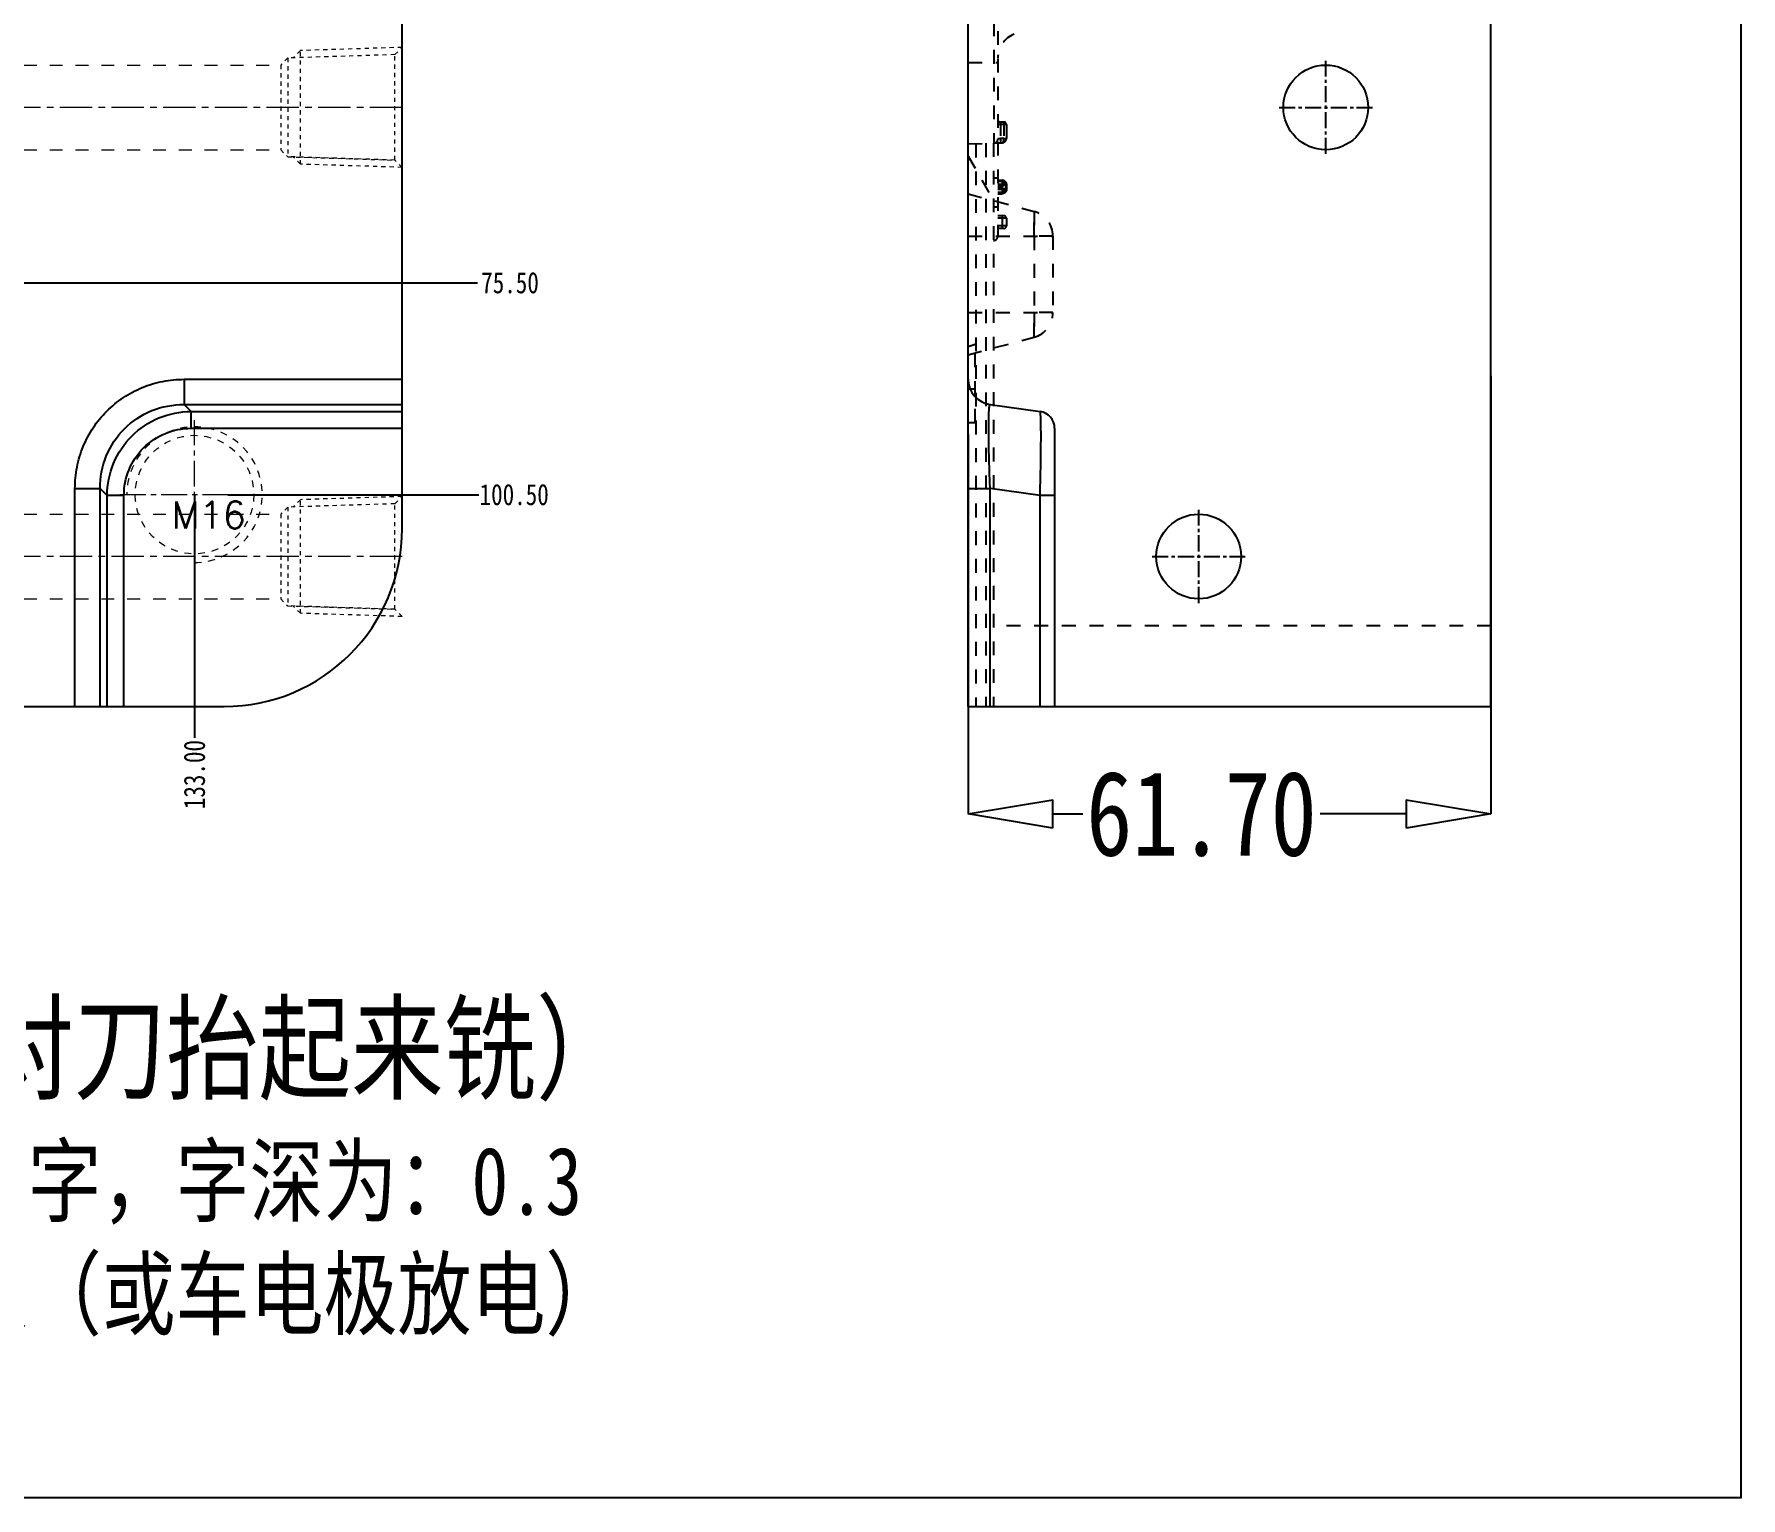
# Model space of a CAD drawing. Header units: millimetres. Extents: x 564 to 2602, y -1989 to 1042.
# Drawn here: x 941.9 to 1143.3, y -959.2 to -786.5 of the extents above; entities that cross this region are included whole.
import ezdxf

# ---------------------------------------------------------------- set-up
doc = ezdxf.new("R2010")
doc.units = ezdxf.units.MM
doc.header["$LTSCALE"] = 16.335
doc.header["$PDMODE"] = 3
doc.header["$PDSIZE"] = 0.3125
doc.linetypes.add('CENTER', pattern=[0.6, 0.375, -0.075, 0.075, -0.075])
doc.linetypes.add('HIDDEN', pattern=[0.2, 0.1, -0.1])
doc.layers.get('0').update_dxf_attribs({"linetype": 'CONTINUOUS'})
doc.layers.get('Defpoints').update_dxf_attribs({"linetype": 'CONTINUOUS'})
for name, color, linetype, lineweight in [('cool', 153, 'HIDDEN', 9), ('dim', 82, 'CONTINUOUS', 9), ('screw', 33, 'CONTINUOUS', 13)]:
    doc.layers.add(name, color=color, linetype=linetype, lineweight=lineweight)
doc.layers.add('DEFAULT_2', color=8, linetype='HIDDEN')
doc.styles.get("Standard").update_dxf_attribs({"font": 'txt', "width": 0.8})
doc.styles.add('TXT', font='txt.shx', dxfattribs={"bigfont": 'gbcbig.shx'})
doc.dimstyles.get("Standard").update_dxf_attribs({"dimtxt": 0.15625, "dimasz": 0.1875, "dimexe": 0.125, "dimexo": 0.0625, "dimtad": 0, "dimtih": 1, "dimtoh": 1, "dimdsep": 46, "dimtxsty": 'Standard', "dimcen": 0.09, "dimadec": 0, "dimazin": 0, "dimtp": 0.01, "dimtm": 0.01, "dimtfac": 1, "dimtofl": 0, "dimtmove": 0, "dimatfit": 3, "dimfxl": 0, "dimtolj": 1, "dimarcsym": 0})
doc.dimstyles.new('STANDARD$0', dxfattribs={"dimscale": 2, "dimtxt": 3, "dimasz": 3, "dimexe": 1.25, "dimexo": 0.625, "dimgap": 0.5, "dimtad": 0, "dimdsep": 46, "dimlunit": 6, "dimtxsty": 'Standard', "dimblk": 'CLOSEDBLANK', "dimcen": 0, "dimclrt": 2, "dimazin": 2, "dimtfac": 2, "dimtmove": 1, "dimatfit": 3, "dimfxl": 0, "dimtolj": 1, "dimtzin": 0, "dimarcsym": 0})

# ---------------------------------------------------------------- blocks, each defined once
blk = doc.blocks.new('cool_jt_f12')
at = {"layer": 'cool', "ltscale": 0.3}
for p, q in [((0, 7.0785), (0.856, 6.2225)), ((0, 7.0785), (12, 6.7035)), ((0.856, 6.2225), (0.856, -6.2225)), ((13.5, 5.827375), (0.856, 6.2225)), ((0.856, 6.2225), (13.5, 5.827375)), ((12, 6.7035), (12.856, 5.8475)), ((12, 6.7035), (12, -6.7035)), ((14.327375, 5), (13.5, 5.827375)), ((13.5, -5.827375), (13.5, 5.827375)), ((14.327375, -5), (14.327375, 5)), ((0.856, -6.2225), (13.5, -5.827375)), ((12, -6.7035), (12.856, -5.8475)), ((13.5, -5.827375), (14.327375, -5)), ((0.856, -6.2225), (0, -7.0785)), ((0, -7.0785), (12, -6.7035))]:
    blk.add_line(p, q, dxfattribs=at)
blk = doc.blocks.new('_ClosedBlank')
at = {"color": 0, "linetype": 'ByBlock', "lineweight": -2}
for p, q in [((-1, 0.167), (0, 0)), ((-1, 0.167), (-1, -0.167)), ((0, 0), (-1, -0.167))]:
    blk.add_line(p, q, dxfattribs=at)
blk = doc.blocks.new('*D158')
at = {"color": 6, "linetype": 'Continuous', "lineweight": -2}
for p, q in [((1113.83, -826.8), (1113.83, -878.49)), ((1052.13, -833.68), (1052.13, -878.49)), ((1062.13, -878.49), (1065.66, -878.49)), ((1103.83, -878.49), (1093.66, -878.49))]:
    blk.add_line(p, q, dxfattribs=at)
at = {"layer": 'Defpoints', "color": 0}
for p in [(1113.83, -826.8), (1052.13, -833.68), (1052.13, -878.49)]:
    blk.add_point(p, dxfattribs=at)
at = {"color": 6, "lineweight": -2, "xscale": 10, "yscale": 10, "zscale": 10, "rotation": 180}
blk.add_blockref('_ClosedBlank', (1052.13, -878.49), dxfattribs=at)
at = {"color": 6, "lineweight": -2, "xscale": 10, "yscale": 10, "zscale": 10}
blk.add_blockref('_ClosedBlank', (1113.83, -878.49), dxfattribs=at)
at = {"color": 4, "insert": (1079.66, -878.49), "char_height": 10, "attachment_point": 5}
blk.add_mtext('\\A1;61.70', dxfattribs=at)
blk = doc.blocks.new('*D181')
at = {"layer": 'Defpoints', "color": 0}
for p in [(827.81, -740.31), (862.21, -815.81), (994.22, -815.81)]:
    blk.add_point(p, dxfattribs=at)
at = {"layer": 'dim', "color": 6, "linetype": 'Continuous', "lineweight": -2}
blk.add_line((862.21, -815.81), (994.22, -815.81), dxfattribs=at)
at = {"layer": 'dim', "color": 4, "insert": (998.05, -815.81), "char_height": 2.5, "attachment_point": 5}
blk.add_mtext('\\A1;75.50', dxfattribs=at)
blk = doc.blocks.new('screw_m16_g')
at = {"layer": 'screw', "color": 1, "linetype": 'CENTER', "ltscale": 0.497582}
for p, q in [((0, -8.8), (0, 8.8)), ((-8.8, 0), (8.8, 0))]:
    blk.add_line(p, q, dxfattribs=at)
at = {"layer": 'screw', "color": 33, "linetype": 'HIDDEN', "ltscale": 0.497582}
blk.add_circle((0, 0), 7, dxfattribs=at)
at = {"layer": 'screw', "color": 92, "linetype": 'HIDDEN', "ltscale": 0.497582}
blk.add_arc((0, 0), 8, 270, 180, dxfattribs=at)
at = {"layer": 'screw', "color": 6, "style": 'TXT'}
blk.add_text('M16', height=3.2, dxfattribs=at).set_placement((-2.72, -4))
blk = doc.blocks.new('*D191')
at = {"layer": 'Defpoints', "color": 0}
for p in [(827.81, -740.31), (964.75, -840.81), (994.38, -840.81)]:
    blk.add_point(p, dxfattribs=at)
at = {"layer": 'dim', "color": 6, "linetype": 'Continuous', "lineweight": -2}
blk.add_line((964.75, -840.81), (994.38, -840.81), dxfattribs=at)
at = {"layer": 'dim', "color": 4, "insert": (998.54, -840.81), "char_height": 2.5, "attachment_point": 5}
blk.add_mtext('\\A1;100.50', dxfattribs=at)
blk = doc.blocks.new('*D208')
at = {"layer": 'Defpoints', "color": 0}
for p in [(827.81, -740.31), (960.81, -840.81), (960.81, -869.5)]:
    blk.add_point(p, dxfattribs=at)
at = {"layer": 'dim', "color": 6, "linetype": 'Continuous', "lineweight": -2}
blk.add_line((960.81, -840.81), (960.81, -869.5), dxfattribs=at)
at = {"layer": 'dim', "color": 4, "insert": (960.81, -873.84), "char_height": 2.5, "attachment_point": 5, "rotation": 90}
blk.add_mtext('\\A1;133.00', dxfattribs=at)

msp = doc.modelspace()

# ---------------------------------------------------------------- linework, layer by layer
at = {"color": 7, "linetype": 'Continuous'}
for p, q in [((1052.131, -865.805), (1052.131, -614.805)), ((1113.831, -865.805), (1113.831, -614.805)), ((985.308, -844.805), (985.308, -635.805)), ((959.573, -827.197), (985.308, -827.197)), ((959.573, -827.197), (959.573, -830.168)), ((959.573, -830.168), (985.308, -830.168)), ((960.402, -830.997), (959.573, -830.168)), ((960.402, -830.997), (985.308, -830.997)), ((960.402, -832.977), (960.402, -830.997)), ((1054.713, -830.168), (1060.609, -830.997)), ((960.402, -832.977), (985.308, -832.977)), ((1062.331, -832.977), (1062.331, -865.805)), ((946.7, -840.071), (949.671, -840.071)), ((946.7, -865.805), (946.7, -840.071)), ((950.499, -840.9), (949.671, -840.071)), ((949.671, -865.805), (949.671, -840.071)), ((952.48, -840.9), (950.499, -840.9)), ((950.499, -865.805), (950.499, -840.9)), ((952.48, -865.805), (952.48, -840.9)), ((1052.131, -840.071), (1054.713, -840.071)), ((1060.609, -840.9), (1054.713, -840.071)), ((1054.713, -865.805), (1054.713, -840.071)), ((1062.331, -840.9), (1060.609, -840.9)), ((1060.609, -865.805), (1060.609, -840.9)), ((859.921, -865.805), (964.308, -865.805)), ((1052.131, -865.805), (1113.831, -865.805))]:
    msp.add_line(p, q, dxfattribs=at)
at = {"color": 1, "linetype": 'CENTER', "ltscale": 0.310989}
for p, q in [((1094.331, -800.605), (1094.331, -789.605)), ((1088.831, -795.105), (1099.831, -795.105)), ((1079.331, -853.605), (1079.331, -842.605)), ((1073.831, -848.105), (1084.831, -848.105))]:
    msp.add_line(p, q, dxfattribs=at)
msp.add_lwpolyline([(597.996, -547.614), (1143.323, -547.614), (1143.323, -959.192), (597.996, -959.192)], close=True)
for centre in [(1094.331, -795.105), (1079.331, -848.105)]:
    msp.add_circle(centre, 5)
at = {"color": 7, "linetype": 'Continuous'}
for centre, radius, start, end in [((1055.131, -827.197), 3, 180, 262), ((1060.331, -832.977), 2, 0, 82), ((964.308, -844.805), 21, 270, 0)]:
    msp.add_arc(centre, radius, start, end, dxfattribs=at)
for points, knots in [([(946.7, -840.071), (946.7, -839.229), (946.863, -837.54), (947.593, -835.106), (948.786, -832.86), (950.397, -830.893), (952.364, -829.283), (954.609, -828.09), (957.043, -827.361), (958.731, -827.198), (959.573, -827.197)], [0, 0, 0, 0, 0.1249997, 0.2500328, 0.3750316, 0.5000448, 0.6250421, 0.7500036, 0.8750011, 1, 1, 1, 1]), ([(949.671, -840.071), (949.663, -838.779), (950.154, -836.163), (952.349, -832.846), (955.666, -830.651), (958.282, -830.161), (959.573, -830.168)], [0, 0, 0, 0, 0.2500104, 0.5000454, 0.7500261, 1, 1, 1, 1]), ([(950.499, -840.9), (950.504, -839.612), (951.021, -837.011), (953.222, -833.72), (956.514, -831.518), (959.115, -831.002), (960.402, -830.997)], [0, 0, 0, 0, 0.2500243, 0.5000394, 0.7500009, 1, 1, 1, 1]), ([(1054.713, -840.071), (1054.687, -839.425), (1054.641, -838.156), (1054.588, -836.313), (1054.555, -834.613), (1054.544, -833.318), (1054.547, -832.405), (1054.555, -831.828), (1054.568, -831.334), (1054.587, -830.923), (1054.607, -830.607), (1054.638, -830.368), (1054.658, -830.246), (1054.695, -830.166), (1054.713, -830.168)], [0, 0, 0, 0, 0.1953802, 0.383644, 0.5572433, 0.709203, 0.775078, 0.8332997, 0.8833263, 0.9247088, 0.9571159, 0.980347, 0.9943801, 1, 1, 1, 1]), ([(1060.609, -840.9), (1060.627, -840.256), (1060.658, -838.994), (1060.693, -837.161), (1060.712, -835.712), (1060.719, -834.641), (1060.721, -833.924), (1060.72, -833.273), (1060.714, -832.697), (1060.706, -832.199), (1060.694, -831.785), (1060.679, -831.459), (1060.663, -831.242), (1060.648, -831.116), (1060.636, -831.054), (1060.627, -831.018), (1060.615, -830.998), (1060.609, -830.997)], [0, 0, 0, 0, 0.1947556, 0.3820779, 0.5546957, 0.6334219, 0.706027, 0.7718244, 0.8301662, 0.8805147, 0.9224049, 0.9554696, 0.979438, 0.987957, 0.9941684, 0.9981095, 1, 1, 1, 1]), ([(952.48, -840.9), (952.48, -839.868), (952.885, -837.782), (954.644, -835.141), (957.285, -833.382), (959.37, -832.978), (960.402, -832.977)], [0, 0, 0, 0, 0.2500568, 0.5000397, 0.7499686, 1, 1, 1, 1])]:
    msp.add_open_spline(points, degree=3, knots=knots, dxfattribs=at)
at = {"layer": 'cool', "ltscale": 0.932966}
for p, q in [((684.638, -790.105), (970.978, -790.105)), ((684.638, -800.105), (970.978, -800.105)), ((684.638, -843.105), (970.978, -843.105)), ((684.638, -853.105), (970.978, -853.105))]:
    msp.add_line(p, q, dxfattribs=at)
at = {"layer": 'cool', "color": 1, "linetype": 'CENTER', "ltscale": 0.621977}
for p, q in [((985.308, -795.105), (670.308, -795.105)), ((985.308, -848.105), (670.308, -848.105))]:
    msp.add_line(p, q, dxfattribs=at)
at = {"layer": 'DEFAULT_2', "color": 8, "linetype": 'HIDDEN'}
for p, q in [((1055.631, -665.214), (1055.631, -810.305)), ((1055.148, -778.532), (1055.148, -799.312)), ((1052.131, -789.794), (1055.631, -789.794)), ((1056.636, -797.134), (1055.631, -797.134)), ((1056.335, -796.833), (1055.932, -796.833)), ((1055.932, -796.833), (1055.932, -798.784)), ((1056.335, -796.833), (1056.335, -798.77)), ((1056.636, -797.134), (1056.636, -798.777)), ((1052.131, -799.417), (1056.154, -799.277)), ((1053.044, -799.385), (1053.044, -865.805)), ((1054.218, -799.344), (1054.218, -865.805)), ((1055.131, -799.312), (1055.131, -865.805)), ((1055.631, -798.812), (1055.932, -798.784)), ((1055.631, -798.812), (1055.932, -798.784)), ((1055.932, -798.784), (1055.631, -798.812)), ((1055.932, -798.784), (1055.631, -798.812)), ((1056.335, -798.77), (1055.932, -798.784)), ((1055.932, -798.784), (1055.95, -799.284)), ((1052.131, -800.872), (1055.102, -806.102)), ((1055.631, -803.442), (1055.131, -803.442)), ((1055.631, -803.71), (1056.134, -803.71)), ((1056.134, -803.751), (1055.631, -803.751)), ((1056.134, -803.71), (1056.134, -805.289)), ((1052.131, -805.305), (1059.907, -807.389)), ((1056.134, -803.861), (1055.631, -803.861)), ((1056.134, -804.203), (1055.631, -804.203)), ((1056.134, -804.384), (1055.631, -804.384)), ((1056.134, -804.615), (1055.631, -804.615)), ((1056.134, -804.796), (1055.631, -804.796)), ((1056.134, -805.138), (1055.631, -805.138)), ((1056.134, -805.248), (1055.631, -805.248)), ((1055.631, -805.289), (1056.134, -805.289)), ((1056.335, -804.035), (1056.335, -804.21)), ((1056.335, -804.79), (1056.335, -804.964)), ((1056.636, -804.186), (1056.636, -804.813)), ((1055.631, -806.888), (1055.131, -806.888)), ((1056.335, -807.893), (1055.631, -807.893)), ((1056.636, -808.195), (1055.631, -808.195)), ((1056.636, -809.1), (1055.631, -809.1)), ((1056.335, -809.401), (1055.631, -809.401)), ((1056.134, -807.893), (1056.134, -809.401)), ((1056.636, -808.195), (1056.636, -809.1)), ((1052.131, -810.305), (1062.131, -810.305)), ((1059.907, -810.305), (1059.907, -819.305)), ((1062.131, -810.287), (1062.131, -819.324)), ((1052.131, -819.305), (1062.131, -819.305)), ((1052.131, -824.305), (1059.907, -822.222)), ((1052.931, -832.305), (1052.931, -823.052)), ((1052.131, -828.305), (1052.931, -828.305)), ((1052.131, -832.305), (1052.931, -832.305)), ((1113.831, -856.305), (1055.131, -856.305))]:
    msp.add_line(p, q, dxfattribs=at)
for centre, radius, start, end in [((1058.647, -789.28), 3.017, 110.92483, 180), ((1055.932, -796.531), 0.302, 180, 270), ((1056.335, -797.134), 0.302, 0, 90), ((1055.131, -798.812), 0.5, 270, 0), ((1056.136, -798.777), 0.5, 271.1995, 0), ((1059.131, -810.287), 3, 0, 75), ((1056.335, -808.195), 0.302, 0, 90), ((1056.335, -809.1), 0.302, 270, 0), ((1055.131, -810.305), 0.5, 270, 0), ((1059.131, -819.324), 3, 285, 0), ((1018.01, -720.972), 107.888, 288.43697, 288.8854)]:
    msp.add_arc(centre, radius, start, end, dxfattribs=at)
for points, knots in [([(1056.154, -799.277), (1056.219, -799.274), (1056.297, -799.135), (1056.33, -798.962), (1056.337, -798.836), (1056.335, -798.77)], [0, 0, 0, 0, 0.3489377, 0.6481321, 1, 1, 1, 1]), ([(1056.264, -799.183), (1056.259, -799.192), (1056.242, -799.222), (1056.218, -799.25), (1056.197, -799.263)], [0, 0, 0, 0, 0.2920373, 1, 1, 1, 1]), ([(1056.335, -798.77), (1056.373, -798.77), (1056.429, -798.771), (1056.5, -798.772), (1056.546, -798.773), (1056.581, -798.775), (1056.611, -798.774), (1056.624, -798.779), (1056.636, -798.775), (1056.636, -798.777)], [0, 0, 0, 0, 0.382091, 0.5555492, 0.7070572, 0.8313816, 0.9236051, 0.9805097, 1, 1, 1, 1]), ([(1056.636, -804.186), (1056.636, -804.123), (1056.608, -803.995), (1056.459, -803.785), (1056.259, -803.71), (1056.134, -803.71)], [0, 0, 0, 0, 0.2500587, 0.5011054, 1, 1, 1, 1]), ([(1056.636, -804.186), (1056.636, -804.129), (1056.608, -804.011), (1056.455, -803.816), (1056.259, -803.751), (1056.134, -803.751)], [0, 0, 0, 0, 0.2350922, 0.4803894, 1, 1, 1, 1]), ([(1056.134, -803.751), (1056.259, -803.751), (1056.455, -803.816), (1056.608, -804.011), (1056.636, -804.129), (1056.636, -804.186)], [0, 0, 0, 0, 0.5193341, 0.7647789, 1, 1, 1, 1]), ([(1056.134, -803.861), (1056.184, -803.861), (1056.285, -803.892), (1056.335, -803.99), (1056.335, -804.035)], [0, 0, 0, 0, 0.5249209, 1, 1, 1, 1]), ([(1056.134, -804.203), (1056.259, -804.203), (1056.455, -804.269), (1056.608, -804.464), (1056.636, -804.582), (1056.636, -804.639)], [0, 0, 0, 0, 0.5193341, 0.7647789, 1, 1, 1, 1]), ([(1056.335, -804.21), (1056.335, -804.255), (1056.285, -804.353), (1056.184, -804.384), (1056.134, -804.384)], [0, 0, 0, 0, 0.4742623, 1, 1, 1, 1]), ([(1056.134, -804.384), (1056.15, -804.384), (1056.215, -804.377), (1056.277, -804.34), (1056.304, -804.301)], [0, 0, 0, 0, 0.2617108, 1, 1, 1, 1]), ([(1056.636, -804.36), (1056.636, -804.417), (1056.608, -804.535), (1056.455, -804.73), (1056.259, -804.796), (1056.134, -804.796)], [0, 0, 0, 0, 0.2350922, 0.4803894, 1, 1, 1, 1]), ([(1056.134, -804.615), (1056.184, -804.615), (1056.285, -804.646), (1056.335, -804.744), (1056.335, -804.79)], [0, 0, 0, 0, 0.5249205, 1, 1, 1, 1]), ([(1056.636, -804.813), (1056.636, -804.876), (1056.608, -805.004), (1056.459, -805.214), (1056.259, -805.289), (1056.134, -805.289)], [0, 0, 0, 0, 0.2500587, 0.5011054, 1, 1, 1, 1]), ([(1056.134, -805.248), (1056.259, -805.248), (1056.455, -805.183), (1056.608, -804.988), (1056.636, -804.87), (1056.636, -804.813)], [0, 0, 0, 0, 0.5193341, 0.7647789, 1, 1, 1, 1]), ([(1056.335, -804.964), (1056.335, -805.009), (1056.285, -805.107), (1056.184, -805.138), (1056.134, -805.138)], [0, 0, 0, 0, 0.4742623, 1, 1, 1, 1]), ([(1056.134, -805.138), (1056.184, -805.138), (1056.285, -805.107), (1056.335, -805.009), (1056.335, -804.964)], [0, 0, 0, 0, 0.5249209, 1, 1, 1, 1]), ([(1056.599, -804.977), (1056.587, -805.003), (1056.524, -805.107), (1056.417, -805.181), (1056.332, -805.213)], [0, 0, 0, 0, 0.2422797, 1, 1, 1, 1]), ([(1056.335, -804.035), (1056.373, -804.035), (1056.447, -804.043), (1056.558, -804.075), (1056.636, -804.14), (1056.636, -804.186)], [0, 0, 0, 0, 0.3237903, 0.6125634, 1, 1, 1, 1]), ([(1056.335, -804.21), (1056.373, -804.21), (1056.447, -804.217), (1056.558, -804.249), (1056.636, -804.314), (1056.636, -804.36)], [0, 0, 0, 0, 0.3237902, 0.6125633, 1, 1, 1, 1]), ([(1056.636, -804.639), (1056.636, -804.685), (1056.558, -804.75), (1056.447, -804.782), (1056.373, -804.79), (1056.335, -804.79)], [0, 0, 0, 0, 0.3869349, 0.6759438, 1, 1, 1, 1]), ([(1056.335, -804.964), (1056.373, -804.964), (1056.447, -804.956), (1056.558, -804.925), (1056.636, -804.859), (1056.636, -804.813)], [0, 0, 0, 0, 0.3237903, 0.6125634, 1, 1, 1, 1]), ([(1056.593, -804.716), (1056.6, -804.711), (1056.621, -804.69), (1056.636, -804.66), (1056.636, -804.639)], [0, 0, 0, 0, 0.287698, 1, 1, 1, 1]), ([(1059.907, -810.305), (1059.907, -809.933), (1059.908, -809.393), (1059.909, -808.706), (1059.909, -808.27), (1059.91, -807.953), (1059.911, -807.743), (1059.912, -807.619), (1059.911, -807.528), (1059.911, -807.446), (1059.907, -807.426), (1059.909, -807.385), (1059.907, -807.389)], [0, 0, 0, 0, 0.3826265, 0.5554218, 0.706883, 0.8311545, 0.881484, 0.9234013, 0.9565639, 0.9806273, 0.9952299, 1, 1, 1, 1]), ([(1059.907, -810.305), (1059.907, -809.933), (1059.908, -809.393), (1059.909, -808.706), (1059.909, -808.27), (1059.91, -807.953), (1059.911, -807.743), (1059.912, -807.619), (1059.911, -807.528), (1059.911, -807.446), (1059.907, -807.426), (1059.909, -807.385), (1059.907, -807.389)], [0, 0, 0, 0, 0.3826265, 0.5554218, 0.706883, 0.8311545, 0.881484, 0.9234013, 0.9565639, 0.9806273, 0.9952299, 1, 1, 1, 1]), ([(1059.907, -807.389), (1059.911, -807.674), (1059.907, -808.274), (1059.915, -809.246), (1059.908, -809.933), (1059.907, -810.305)], [0, 0, 0, 0, 0.2930214, 0.6173999, 1, 1, 1, 1]), ([(1062.131, -810.305), (1062.127, -810.305), (1062.114, -810.301), (1062.084, -810.297), (1062.035, -810.29), (1061.93, -810.284), (1061.753, -810.285), (1061.362, -810.289), (1060.738, -810.28), (1060.204, -810.305), (1059.907, -810.305)], [0, 0, 0, 0, 0.004686, 0.0184021, 0.0409215, 0.0720941, 0.1597935, 0.279187, 0.5998369, 1, 1, 1, 1]), ([(1059.907, -819.305), (1059.907, -819.677), (1059.908, -820.217), (1059.909, -820.905), (1059.909, -821.34), (1059.91, -821.658), (1059.911, -821.867), (1059.912, -821.991), (1059.911, -822.082), (1059.911, -822.164), (1059.907, -822.185), (1059.909, -822.226), (1059.907, -822.222)], [0, 0, 0, 0, 0.3826265, 0.5554218, 0.706883, 0.8311545, 0.881484, 0.9234013, 0.9565639, 0.9806273, 0.9952299, 1, 1, 1, 1]), ([(1059.907, -819.305), (1059.907, -819.677), (1059.908, -820.217), (1059.909, -820.905), (1059.909, -821.34), (1059.91, -821.658), (1059.911, -821.867), (1059.912, -821.991), (1059.911, -822.082), (1059.911, -822.164), (1059.907, -822.185), (1059.909, -822.226), (1059.907, -822.222)], [0, 0, 0, 0, 0.3826265, 0.5554218, 0.706883, 0.8311545, 0.881484, 0.9234013, 0.9565639, 0.9806273, 0.9952299, 1, 1, 1, 1]), ([(1062.131, -819.305), (1062.127, -819.305), (1062.114, -819.31), (1062.084, -819.313), (1062.035, -819.32), (1061.93, -819.327), (1061.753, -819.325), (1061.362, -819.321), (1060.738, -819.331), (1060.204, -819.306), (1059.907, -819.305)], [0, 0, 0, 0, 0.0046851, 0.0184012, 0.040921, 0.0720941, 0.1597938, 0.279187, 0.5998369, 1, 1, 1, 1]), ([(1059.907, -822.222), (1059.911, -821.937), (1059.907, -821.337), (1059.915, -820.365), (1059.908, -819.677), (1059.907, -819.305)], [0, 0, 0, 0, 0.2930214, 0.6173999, 1, 1, 1, 1])]:
    msp.add_open_spline(points, degree=3, knots=knots, dxfattribs=at)
for points in [[(1056.197, -799.263), (1056.184, -799.271), (1056.169, -799.276), (1056.154, -799.277)], [(1056.24, -803.887), (1056.207, -803.87), (1056.17, -803.861), (1056.134, -803.861)], [(1056.332, -804.239), (1056.269, -804.215), (1056.201, -804.203), (1056.134, -804.203)], [(1056.24, -804.642), (1056.207, -804.624), (1056.17, -804.615), (1056.134, -804.615)], [(1056.332, -805.213), (1056.269, -805.236), (1056.201, -805.248), (1056.134, -805.248)], [(1056.309, -803.95), (1056.292, -803.924), (1056.267, -803.902), (1056.24, -803.887)], [(1056.304, -804.301), (1056.314, -804.288), (1056.321, -804.273), (1056.327, -804.258)], [(1056.335, -804.035), (1056.335, -804.006), (1056.325, -803.975), (1056.309, -803.95)], [(1056.327, -804.258), (1056.332, -804.242), (1056.335, -804.226), (1056.335, -804.21)], [(1056.596, -804.532), (1056.622, -804.479), (1056.636, -804.419), (1056.636, -804.36)], [(1056.636, -804.813), (1056.636, -804.869), (1056.623, -804.926), (1056.599, -804.977)]]:
    msp.add_open_spline(points, degree=3, dxfattribs=at)

# ---------------------------------------------------------------- block references
at = {"layer": 'cool', "ltscale": 0.932966, "rotation": 180}
for p in [(985.308, -795.105), (985.308, -848.105)]:
    msp.add_blockref('cool_jt_f12', p, dxfattribs=at)
at = {"layer": 'screw'}
msp.add_blockref('screw_m16_g', (960.808, -840.805), dxfattribs=at)

# ---------------------------------------------------------------- texts
at = {"insert": (810.195, -901.118), "char_height": 10, "width": 421.55294, "attachment_point": 1}
msp.add_mtext('{\\fSimSun|b0|i0|c134|p2;上烤盘  后模芯\\C2;(模芯底部对刀抬起来铣）\\C256;\\P\\H0.8x;1.黄色的字以及地线标志用激光刻字，字深为：0.3\\P2.模芯背面埋螺丝的位置也铣出来（或车电极放电）}', dxfattribs=at)

# ---------------------------------------------------------------- dimensions: what is measured, and where the dimension line sits
dim = msp.add_linear_dim(base=(1052.131, -878.486), p1=(1113.831, -826.799), p2=(1052.131, -833.675), dimstyle='STANDARD$0', override={"dimtxt": 5, "dimasz": 5, "dimexe": 0, "dimexo": 0, "dimgap": 0, "dimzin": 0, "dimclrd": 6, "dimclre": 6, "dimclrt": 4, "dimfxl": 1.25})
dim.commit()
dim.dimension.update_dxf_attribs({"geometry": '*D158', "text_midpoint": (1079.66, -878.486), "dimtype": 160})
at = {"layer": 'dim'}
for feature_location, offset, dtype, picture, middle in [((862.208, -815.805), (132.013, 0), 0, '*D181', (998.054, -815.805)), ((964.748, -840.805), (29.628, 0), 0, '*D191', (998.542, -840.805)), ((960.808, -840.805), (0, -28.698), 1, '*D208', (960.808, -873.836))]:
    dim = msp.add_ordinate_dim(feature_location=feature_location, offset=offset, dtype=dtype, origin=(827.808, -740.305), dimstyle='Standard', override={"dimtxt": 2.5, "dimasz": 2, "dimexe": 0, "dimexo": 0, "dimgap": 0, "dimtih": 0, "dimtoh": 0, "dimzin": 0, "dimcen": 0, "dimclrd": 6, "dimclre": 6, "dimclrt": 4, "dimadec": 2, "dimtp": 0, "dimtm": 0, "dimfxl": 1.25, "dimtzin": 0}, dxfattribs=at)
    dim.commit()
    dim.dimension.update_dxf_attribs({"geometry": picture, "text_midpoint": middle})

doc.saveas('drawing.dxf')
